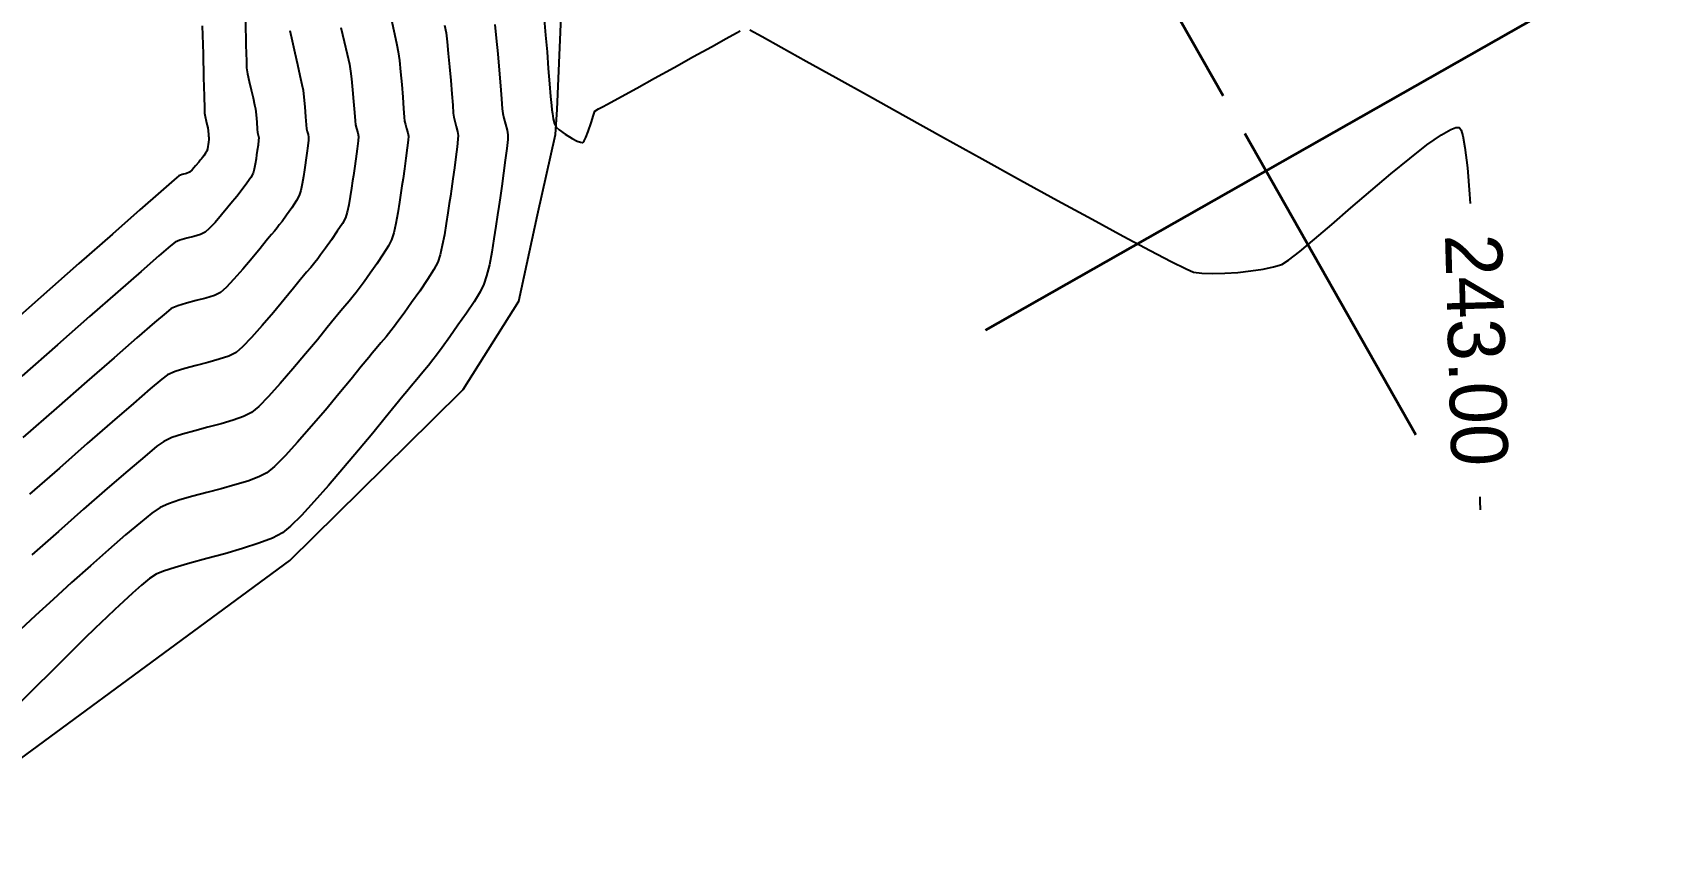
# Model space of a CAD drawing. Header units: metres. Extents: x 708931 to 723899, y 5405153 to 5413472.
# Drawn here: x 709777.8 to 709892.2, y 5411689.3 to 5411746 of the extents above; entities that cross this region are included whole.
import ezdxf

# ---------------------------------------------------------------- set-up
doc = ezdxf.new("R2010")
doc.units = ezdxf.units.M
doc.header["$LTSCALE"] = 12.7
doc.header["$MEASUREMENT"] = 0
doc.linetypes.add('ACAD_ISO08W100', pattern=[36, 24, -3, 6, -3])
for name, color, linetype in [('CONT-MJR1', 252, 'Continuous'), ('CONT-MNR1', 251, 'Continuous'), ('contornos2', 7, 'Continuous')]:
    doc.layers.add(name, color=color, linetype=linetype)
doc.layers.add('corte', color=214, linetype='ACAD_ISO08W100', lineweight=40)

msp = doc.modelspace()

# ---------------------------------------------------------------- linework, layer by layer
at = {"layer": 'CONT-MJR1', "elevation": 240, "flags": 128}
msp.add_lwpolyline([(709803.03, 5411746.9), (709803.25, 5411745.93), (709803.42, 5411745.16), (709803.51, 5411744.65), (709803.59, 5411744.05), (709803.67, 5411743.26), (709803.75, 5411742.36), (709803.82, 5411741.46), (709803.88, 5411740.66), (709803.93, 5411740.06), (709803.96, 5411739.78), (709804.02, 5411739.55), (709804.1, 5411739.26), (709804.18, 5411738.96), (709804.22, 5411738.73), (709804.2, 5411738.45), (709804.13, 5411737.89), (709804.04, 5411737.18), (709803.94, 5411736.43), (709803.85, 5411735.74), (709803.77, 5411735.23), (709803.69, 5411734.73), (709803.6, 5411734.07), (709803.48, 5411733.32), (709803.35, 5411732.58), (709803.2, 5411731.92), (709803.04, 5411731.42), (709802.82, 5411730.99), (709802.45, 5411730.4), (709802.01, 5411729.74), (709801.54, 5411729.08), (709801.1, 5411728.47), (709800.75, 5411727.99), (709800.54, 5411727.71), (709800.33, 5411727.45), (709800.06, 5411727.11), (709799.76, 5411726.76), (709799.48, 5411726.42), (709799.26, 5411726.17), (709799.02, 5411725.87), (709798.51, 5411725.25), (709797.82, 5411724.39), (709796.99, 5411723.4), (709796.1, 5411722.34), (709795.21, 5411721.31), (709794.39, 5411720.39), (709793.69, 5411719.68), (709793.18, 5411719.25), (709792.63, 5411718.97), (709791.9, 5411718.71), (709791.04, 5411718.46), (709790.12, 5411718.22), (709789.2, 5411717.98), (709788.33, 5411717.74), (709787.58, 5411717.49), (709787.01, 5411717.23), (709786.53, 5411716.88), (709785.67, 5411716.17), (709784.48, 5411715.16), (709783.02, 5411713.9), (709781.37, 5411712.45), (709779.59, 5411710.88), (709777.73, 5411709.23)], dxfattribs=at)
at = {"layer": 'CONT-MNR1', "flags": 128}
for points, elevation in [([(709789.72, 5411746.48), (709789.77, 5411744.52), (709789.81, 5411742.85), (709789.85, 5411741.54), (709789.87, 5411740.68), (709789.88, 5411740.34), (709789.93, 5411740.1), (709790, 5411739.78), (709790.06, 5411739.48), (709790.1, 5411739.3), (709790.13, 5411739.09), (709790.15, 5411738.83), (709790.16, 5411738.7), (709790.17, 5411738.64), (709790.19, 5411738.57), (709790.18, 5411738.48), (709790.16, 5411738.29), (709790.13, 5411738.14), (709790.11, 5411738), (709790.08, 5411737.82), (709790.05, 5411737.67), (709789.95, 5411737.52), (709789.82, 5411737.33), (709789.74, 5411737.22), (709789.66, 5411737.12), (709789.58, 5411737.03), (709789.47, 5411736.9), (709789.25, 5411736.63), (709789.01, 5411736.35), (709788.83, 5411736.18), (709788.61, 5411736.09), (709788.31, 5411736.01), (709788.08, 5411735.93), (709787.74, 5411735.64), (709786.8, 5411734.82), (709785.33, 5411733.53), (709783.39, 5411731.82), (709781.04, 5411729.75), (709778.35, 5411727.38), (709775.37, 5411724.76)], 236), ([(709810.31, 5411746.59), (709810.41, 5411745.63), (709810.51, 5411744.52), (709810.61, 5411743.37), (709810.7, 5411742.27), (709810.77, 5411741.34), (709810.83, 5411740.65), (709810.87, 5411740.32), (709810.94, 5411739.99), (709811.06, 5411739.57), (709811.17, 5411739.14), (709811.23, 5411738.82), (709811.21, 5411738.49), (709811.14, 5411737.86), (709811.04, 5411737.04), (709810.92, 5411736.12), (709810.79, 5411735.2), (709810.68, 5411734.38), (709810.58, 5411733.77), (709810.5, 5411733.17), (709810.38, 5411732.39), (709810.24, 5411731.5), (709810.09, 5411730.56), (709809.92, 5411729.67), (709809.73, 5411728.89), (709809.54, 5411728.29), (709809.27, 5411727.76), (709808.84, 5411727.06), (709808.3, 5411726.25), (709807.71, 5411725.4), (709807.13, 5411724.58), (709806.6, 5411723.85), (709806.19, 5411723.29), (709805.94, 5411722.96), (709805.64, 5411722.58), (709805.25, 5411722.1), (709804.82, 5411721.58), (709804.42, 5411721.11), (709804.11, 5411720.74), (709803.84, 5411720.42), (709803.32, 5411719.78), (709802.59, 5411718.88), (709801.71, 5411717.8), (709800.71, 5411716.61), (709799.66, 5411715.36), (709798.61, 5411714.13), (709797.6, 5411712.99), (709796.69, 5411712.01), (709795.92, 5411711.25), (709795.36, 5411710.79), (709794.65, 5411710.42), (709793.69, 5411710.05), (709792.54, 5411709.68), (709791.3, 5411709.31), (709790.04, 5411708.97), (709788.85, 5411708.64), (709787.8, 5411708.35), (709786.99, 5411708.09), (709786.48, 5411707.88), (709786, 5411707.56), (709785.43, 5411707.1), (709784.8, 5411706.55), (709784.17, 5411705.96), (709783.56, 5411705.38), (709783.02, 5411704.87), (709782.59, 5411704.46), (709782.19, 5411704.07), (709781.44, 5411703.34), (709780.43, 5411702.33), (709779.2, 5411701.12), (709777.84, 5411699.77), (709776.41, 5411698.35)], 242), ([(709806.76, 5411746.54), (709806.87, 5411745.99), (709806.94, 5411745.37), (709807.03, 5411744.55), (709807.11, 5411743.61), (709807.2, 5411742.63), (709807.27, 5411741.71), (709807.34, 5411740.91), (709807.38, 5411740.33), (709807.41, 5411740.05), (709807.48, 5411739.77), (709807.58, 5411739.41), (709807.68, 5411739.05), (709807.72, 5411738.77), (709807.71, 5411738.5), (709807.65, 5411737.97), (709807.56, 5411737.27), (709807.46, 5411736.49), (709807.35, 5411735.71), (709807.26, 5411735.02), (709807.18, 5411734.5), (709807.1, 5411733.99), (709807, 5411733.33), (709806.89, 5411732.57), (709806.76, 5411731.78), (709806.61, 5411731.02), (709806.46, 5411730.36), (709806.29, 5411729.85), (709806.02, 5411729.33), (709805.57, 5411728.62), (709805.03, 5411727.81), (709804.45, 5411727), (709803.92, 5411726.26), (709803.49, 5411725.67), (709803.24, 5411725.34), (709802.99, 5411725.01), (709802.65, 5411724.6), (709802.29, 5411724.17), (709801.95, 5411723.76), (709801.68, 5411723.45), (709801.43, 5411723.14), (709800.91, 5411722.51), (709800.2, 5411721.62), (709799.33, 5411720.57), (709798.38, 5411719.43), (709797.39, 5411718.27), (709796.43, 5411717.17), (709795.55, 5411716.22), (709794.81, 5411715.47), (709794.27, 5411715.02), (709793.69, 5411714.72), (709792.92, 5411714.43), (709792.02, 5411714.16), (709791.04, 5411713.89), (709790.03, 5411713.63), (709789.05, 5411713.37), (709788.13, 5411713.11), (709787.35, 5411712.84), (709786.75, 5411712.56), (709786.18, 5411712.17), (709785.36, 5411711.51), (709784.32, 5411710.64), (709783.13, 5411709.6), (709781.85, 5411708.47), (709780.52, 5411707.28), (709779.22, 5411706.09), (709777.99, 5411704.97), (709776.9, 5411703.96)], 241), ([(709792.75, 5411746.83), (709792.79, 5411745.14), (709792.82, 5411744.01), (709792.84, 5411743.54), (709792.91, 5411743.12), (709793.02, 5411742.58), (709793.16, 5411741.98), (709793.29, 5411741.41), (709793.4, 5411740.93), (709793.46, 5411740.64), (709793.5, 5411740.23), (709793.55, 5411739.7), (709793.59, 5411739.21), (709793.61, 5411738.97), (709793.66, 5411738.79), (709793.7, 5411738.61), (709793.68, 5411738.43), (709793.64, 5411738.08), (709793.59, 5411737.7), (709793.54, 5411737.41), (709793.5, 5411737.13), (709793.44, 5411736.76), (709793.37, 5411736.39), (709793.29, 5411736.11), (709793.13, 5411735.82), (709792.86, 5411735.42), (709792.6, 5411735.05), (709792.44, 5411734.84), (709792.31, 5411734.68), (709792.14, 5411734.47), (709792, 5411734.31), (709791.84, 5411734.12), (709791.51, 5411733.71), (709791.07, 5411733.19), (709790.62, 5411732.65), (709790.21, 5411732.21), (709789.92, 5411731.95), (709789.59, 5411731.8), (709789.13, 5411731.66), (709788.62, 5411731.53), (709788.15, 5411731.4), (709787.81, 5411731.26), (709787.49, 5411730.99), (709786.67, 5411730.29), (709785.42, 5411729.19), (709783.77, 5411727.75), (709781.79, 5411726.01), (709779.53, 5411724.02), (709777.03, 5411721.82)], 237), ([(709813.77, 5411746.96), (709813.87, 5411745.84), (709813.98, 5411744.65), (709814.07, 5411743.48), (709814.16, 5411742.41), (709814.23, 5411741.51), (709814.29, 5411740.88), (709814.32, 5411740.58), (709814.36, 5411740.31), (709814.42, 5411739.95), (709814.51, 5411739.6), (709814.61, 5411739.36), (709814.84, 5411739.16), (709815.26, 5411738.86), (709815.74, 5411738.56), (709816.11, 5411738.37), (709816.34, 5411738.29), (709816.45, 5411738.27), (709816.49, 5411738.28), (709816.52, 5411738.3), (709816.6, 5411738.39), (709816.72, 5411738.62), (709816.88, 5411739.05), (709817.08, 5411739.67), (709817.24, 5411740.2), (709817.35, 5411740.48), (709817.59, 5411740.64), (709817.92, 5411740.81), (709818.19, 5411740.95), (709818.5, 5411741.12), (709819.23, 5411741.52), (709820.29, 5411742.11), (709821.55, 5411742.81), (709822.93, 5411743.56), (709824.29, 5411744.32), (709825.55, 5411745.02), (709826.59, 5411745.59), (709827.31, 5411745.99), (709827.58, 5411746.14)], 243), ([(709795.89, 5411746.17), (709796.04, 5411745.43), (709796.22, 5411744.6), (709796.41, 5411743.76), (709796.59, 5411742.99), (709796.73, 5411742.37), (709796.81, 5411741.97), (709796.87, 5411741.47), (709796.93, 5411740.79), (709796.99, 5411740.08), (709797.03, 5411739.52), (709797.06, 5411739.24), (709797.11, 5411739.06), (709797.17, 5411738.83), (709797.2, 5411738.65), (709797.19, 5411738.44), (709797.14, 5411738.03), (709797.07, 5411737.53), (709797, 5411737.04), (709796.95, 5411736.68), (709796.9, 5411736.34), (709796.83, 5411735.87), (709796.75, 5411735.36), (709796.65, 5411734.89), (709796.54, 5411734.55), (709796.34, 5411734.18), (709796.01, 5411733.68), (709795.65, 5411733.16), (709795.33, 5411732.72), (709795.14, 5411732.47), (709794.99, 5411732.27), (709794.79, 5411732.03), (709794.58, 5411731.79), (709794.42, 5411731.6), (709794.22, 5411731.35), (709793.79, 5411730.82), (709793.22, 5411730.13), (709792.58, 5411729.36), (709791.94, 5411728.64), (709791.39, 5411728.06), (709791.01, 5411727.72), (709790.57, 5411727.51), (709789.97, 5411727.32), (709789.29, 5411727.14), (709788.6, 5411726.96), (709787.99, 5411726.77), (709787.54, 5411726.58), (709787.18, 5411726.29), (709786.35, 5411725.59), (709785.11, 5411724.51), (709783.51, 5411723.12), (709781.6, 5411721.45), (709779.45, 5411719.56), (709777.1, 5411717.49)], 238), ([(709799.48, 5411746.38), (709799.71, 5411745.38), (709799.91, 5411744.49), (709800.07, 5411743.78), (709800.16, 5411743.31), (709800.23, 5411742.75), (709800.3, 5411741.99), (709800.37, 5411741.16), (709800.44, 5411740.39), (709800.48, 5411739.79), (709800.51, 5411739.51), (709800.57, 5411739.26), (709800.66, 5411738.95), (709800.71, 5411738.69), (709800.69, 5411738.4), (709800.62, 5411737.82), (709800.53, 5411737.13), (709800.43, 5411736.45), (709800.36, 5411735.95), (709800.3, 5411735.57), (709800.23, 5411735.05), (709800.13, 5411734.47), (709800.03, 5411733.89), (709799.92, 5411733.37), (709799.79, 5411732.98), (709799.58, 5411732.58), (709799.22, 5411732.02), (709798.8, 5411731.41), (709798.38, 5411730.83), (709798.04, 5411730.36), (709797.84, 5411730.09), (709797.63, 5411729.82), (709797.35, 5411729.48), (709797.06, 5411729.14), (709796.84, 5411728.88), (709796.61, 5411728.6), (709796.13, 5411728.01), (709795.48, 5411727.22), (709794.72, 5411726.31), (709793.94, 5411725.38), (709793.19, 5411724.54), (709792.55, 5411723.88), (709792.1, 5411723.48), (709791.59, 5411723.24), (709790.91, 5411723.01), (709790.12, 5411722.78), (709789.29, 5411722.57), (709788.49, 5411722.35), (709787.8, 5411722.14), (709787.28, 5411721.91), (709786.88, 5411721.6), (709786.06, 5411720.92), (709784.87, 5411719.9), (709783.37, 5411718.6), (709781.62, 5411717.07), (709779.66, 5411715.35), (709777.57, 5411713.5)], 239), ([(709828.25, 5411746.22), (709829.12, 5411745.74), (709830.46, 5411744.99), (709832.22, 5411744.01), (709834.31, 5411742.85), (709836.67, 5411741.53), (709839.22, 5411740.11), (709841.89, 5411738.63), (709844.61, 5411737.12), (709847.3, 5411735.63), (709849.9, 5411734.2), (709852.33, 5411732.87), (709854.53, 5411731.68), (709856.41, 5411730.67), (709857.91, 5411729.89), (709858.95, 5411729.37), (709859.47, 5411729.15), (709860.06, 5411729.08), (709860.81, 5411729.05), (709861.68, 5411729.07), (709862.59, 5411729.13), (709863.51, 5411729.23), (709864.37, 5411729.36), (709865.11, 5411729.51), (709865.68, 5411729.68), (709866.16, 5411729.98), (709866.95, 5411730.6), (709867.99, 5411731.46), (709869.21, 5411732.51), (709870.55, 5411733.67), (709871.96, 5411734.88), (709873.36, 5411736.06), (709874.69, 5411737.16), (709875.9, 5411738.1), (709876.93, 5411738.82), (709877.57, 5411739.19), (709877.93, 5411739.32), (709878.1, 5411739.33), (709878.16, 5411739.32), (709878.21, 5411739.28), (709878.3, 5411739.14), (709878.42, 5411738.75), (709878.57, 5411737.93), (709878.75, 5411736.48), (709878.9, 5411734.64), (709878.94, 5411733.99)], 243), ([(709879.61, 5411713.33), (709879.62, 5411713.05), (709879.64, 5411712.41)], 243)]:
    msp.add_lwpolyline(points, dxfattribs=dict(at, elevation=elevation))
at = {"layer": 'contornos2', "color": 30}
msp.add_lwpolyline([(709769.28, 5411689.26), (709795.87, 5411708.83), (709805.89, 5411718.73), (709808.07, 5411720.89), (709811.99, 5411727.11), (709813.31, 5411733.18), (709814.58, 5411738.85), (709814.7, 5411740.61), (709815.35, 5411755.91), (709811.22, 5411774.87), (709819.77, 5411783.84), (709823.22, 5411782.59), (709828.11, 5411776.1), (709833.96, 5411774.59), (709840.7, 5411774.92), (709846.76, 5411772.78), (709852.21, 5411777.8), (709852.21, 5411777.8), (709856.26, 5411781.78), (709864.36, 5411784.64), (709870.52, 5411790.05), (709899.3, 5411812.64)], dxfattribs=at)
at = {"layer": 'corte', "color": 6, "ltscale": 0.08}
msp.add_line((709875.12, 5411717.7), (709685.93, 5412050.65), dxfattribs=at)
at = {"layer": 'corte', "color": 6}
msp.add_lwpolyline([(709844.83, 5411725.07), (709931.45, 5411774.29), (709893.11, 5411769.26), (709907.09, 5411746.05)], dxfattribs=at)

# ---------------------------------------------------------------- texts
at = {"layer": 'CONT-MNR1', "insert": (709879.37, 5411723.66, 243), "char_height": 4, "attachment_point": 5, "rotation": 271.6347}
msp.add_mtext('{243.00}', dxfattribs=at)

doc.saveas('drawing.dxf')
